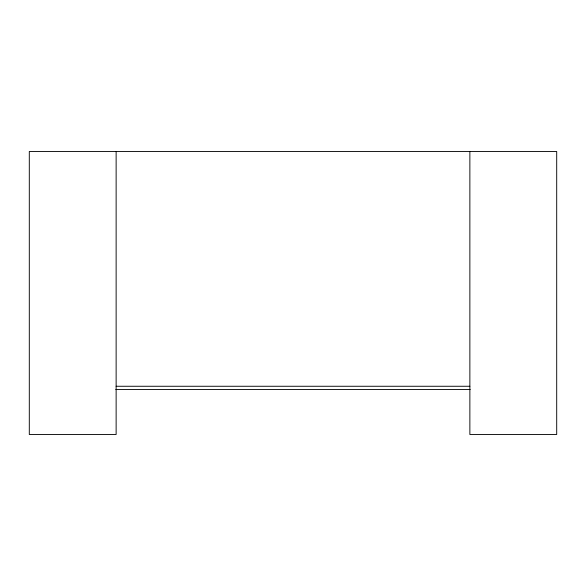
<?xml version="1.0" encoding="UTF-8"?>
<svg xmlns="http://www.w3.org/2000/svg" width="586" height="586" viewBox="0 0 586 586"><rect width="100%" height="100%" fill="white"/><g stroke="black" fill="none" stroke-linecap="round" stroke-linejoin="round"><path stroke-width="0.88" d="M116.131 386.262L469.869 386.262M115.801 389.478L470.199 389.478M469.869 151.503L469.869 434.497L556.7 434.497L556.7 151.503L29.3 151.503L29.3 434.497L116.131 434.497L116.131 151.503"/></g></svg>
